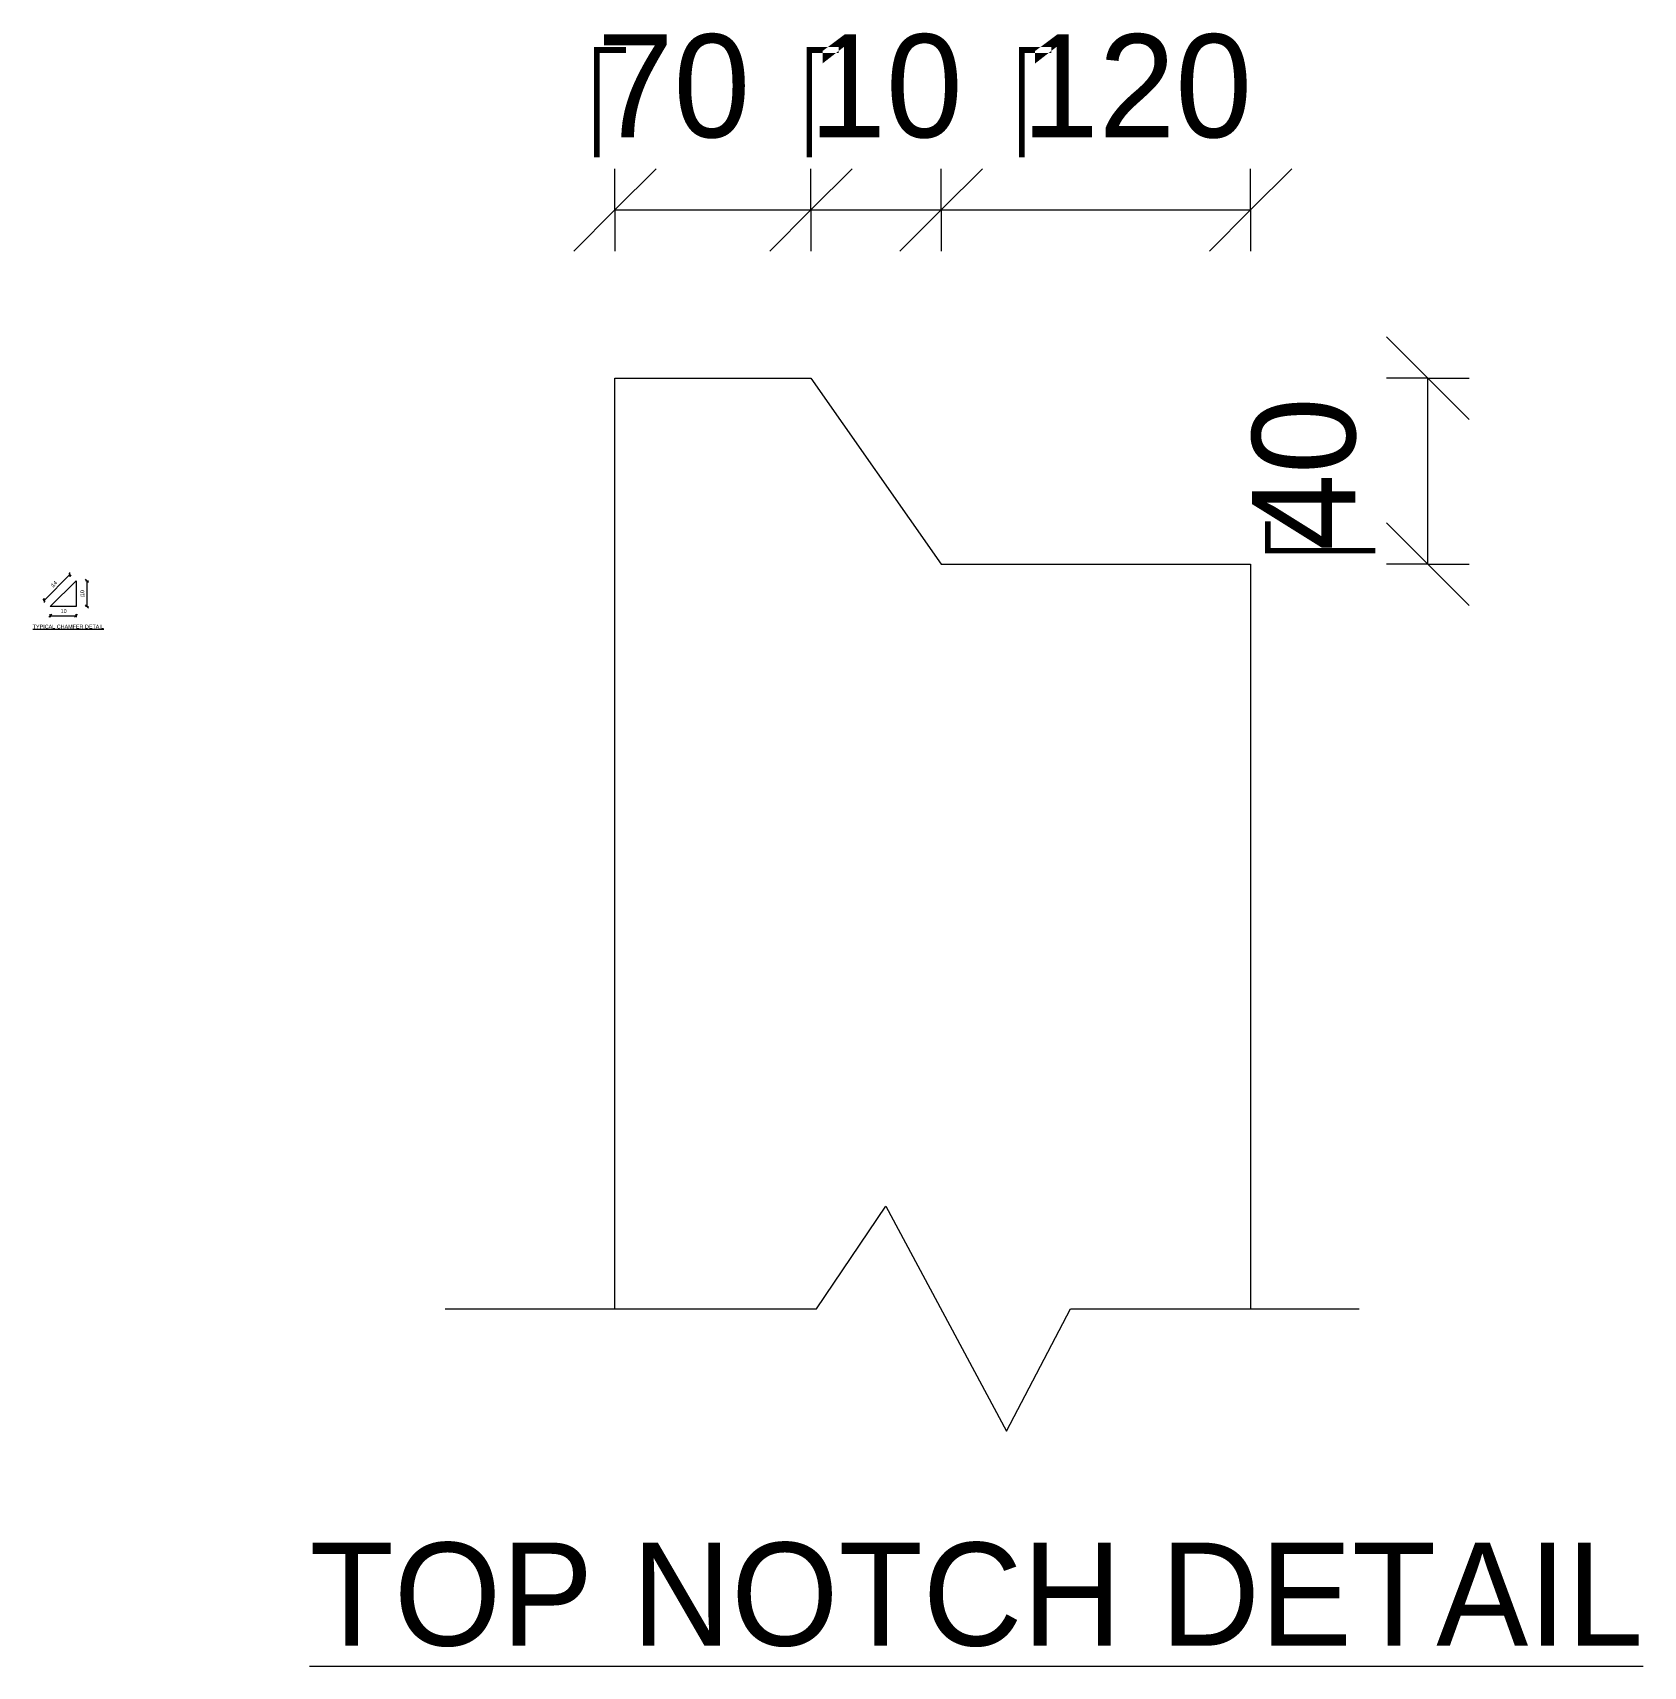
# Model space of a CAD drawing. Header units: millimetres. Extents: x -12496 to 1412, y 1067 to 18539.
# Drawn here: x -1710 to 1412, y 1067 to 4236 of the extents above; entities that cross this region are included whole.
import ezdxf

# ---------------------------------------------------------------- set-up
doc = ezdxf.new("R2010")
doc.units = ezdxf.units.MM
for name, color, linetype, lineweight in [('A-ANNO-DIMS', 211, 'Continuous', 9), ('A-ANNO-DIMS-3', 211, 'Continuous', 9), ('A-ANNO-DIMS-80', 211, 'Continuous', 9), ('A-DETL-THIN', 151, 'Continuous', 18), ('G-ANNO-TEXT', 231, 'Continuous', 9)]:
    doc.layers.add(name, color=color, linetype=linetype, lineweight=lineweight)
doc.styles.add('Arial_2', font='arial.ttf', dxfattribs={"height": 7.5})
doc.styles.add('Nirmala UI Semilight_2', font='NirmalaS.ttf', dxfattribs={"height": 7.5})
doc.styles.add('Nirmala UI Semilight_3', font='NirmalaS.ttf', dxfattribs={"height": 200})
doc.styles.add('Nirmala UI Semilight_4', font='NirmalaS.ttf', dxfattribs={"height": 200})
doc.dimstyles.new('Arrow_Filled_-_2_5_NI_UI_2', dxfattribs={"dimscale": 304.8, "dimtxt": 7.85523, "dimasz": 0.019685, "dimexe": 0.009843, "dimexo": 0.0625, "dimgap": 0.009843, "dimtad": 1, "dimdec": 4, "dimzin": 0, "dimdsep": 46, "dimtxsty": 'Nirmala UI Semilight_2', "dimblk1": 'OBLIQUE', "dimblk2": 'OBLIQUE', "dimsah": 1, "dimcen": 0.09, "dimazin": 0, "dimtfac": 1, "dimtdec": 4, "dimtix": 1, "dimtmove": 0, "dimatfit": 3, "dimfxl": 0.009843, "dimfxlon": 1, "dimtvp": 1, "dimtolj": 1, "dimtzin": 0, "dimarcsym": 2})
doc.dimstyles.new('Arrow_Filled_-_2_5_NI_UI_3', dxfattribs={"dimscale": 304.8, "dimtxt": 209.472789, "dimasz": 0.524934, "dimexe": 0.262467, "dimexo": 0.0625, "dimgap": 0.262467, "dimtad": 1, "dimdec": 4, "dimzin": 0, "dimdsep": 46, "dimtxsty": 'Nirmala UI Semilight_3', "dimblk1": 'OBLIQUE', "dimblk2": 'OBLIQUE', "dimsah": 1, "dimcen": 0.09, "dimazin": 0, "dimtfac": 1, "dimtdec": 4, "dimtix": 1, "dimtmove": 2, "dimatfit": 3, "dimfxl": 0.262467, "dimfxlon": 1, "dimtvp": 1, "dimtolj": 1, "dimtzin": 0, "dimarcsym": 2})
doc.dimstyles.new('Arrow_Filled_-_2_5_NI_UI_4', dxfattribs={"dimscale": 304.8, "dimtxt": 209.472789, "dimasz": 0.524934, "dimexe": 0.262467, "dimexo": 0.0625, "dimgap": 0.262467, "dimtad": 1, "dimdec": 4, "dimzin": 0, "dimdsep": 46, "dimtxsty": 'Nirmala UI Semilight_3', "dimblk1": 'OBLIQUE', "dimblk2": 'OBLIQUE', "dimsah": 1, "dimcen": 0.09, "dimazin": 0, "dimtfac": 1, "dimtdec": 4, "dimtix": 1, "dimtmove": 0, "dimatfit": 3, "dimfxl": 0.262467, "dimfxlon": 1, "dimtvp": 1, "dimtolj": 1, "dimtzin": 0, "dimarcsym": 2})

# ---------------------------------------------------------------- blocks, each defined once
blk = doc.blocks.new('DIMBLOCK25-CHAMFER DETAIL')
at = {"layer": 'A-ANNO-DIMS-3'}
for p, q in [((-1676, 3104.9), (-1673, 3107.9)), ((-1676, 3104.9), (-1676, 3107.9)), ((-1626, 3104.9), (-1623, 3107.9)), ((-1626, 3104.9), (-1626, 3107.9)), ((-1676, 3104.9), (-1679, 3101.9)), ((-1676, 3104.9), (-1626, 3104.9)), ((-1676, 3104.9), (-1676, 3101.9)), ((-1626, 3104.9), (-1629, 3101.9)), ((-1626, 3104.9), (-1626, 3101.9))]:
    blk.add_line(p, q, dxfattribs=at)
at = {"layer": 'A-ANNO-DIMS-3', "color": 0, "insert": (-1655.9, 3117.7), "char_height": 7.5, "width": 11.654, "attachment_point": 1, "line_spacing_factor": 1.142579, "style": 'Nirmala UI Semilight_2'}
blk.add_mtext('\u202a10', dxfattribs=at)
blk = doc.blocks.new('_Oblique')
at = {"color": 0, "linetype": 'ByBlock', "lineweight": -2}
blk.add_line((-0.5, -0.5), (0.5, 0.5), dxfattribs=at)
blk = doc.blocks.new('DIMBLOCK26-CHAMFER DETAIL')
at = {"layer": 'A-ANNO-DIMS-3'}
for p, q in [((-1605, 3172.8), (-1608, 3175.8)), ((-1605, 3172.8), (-1608, 3172.8)), ((-1605, 3172.8), (-1605, 3122.8)), ((-1605, 3172.8), (-1602, 3169.8)), ((-1605, 3172.8), (-1602, 3172.8)), ((-1605, 3122.8), (-1608, 3125.8)), ((-1605, 3122.8), (-1608, 3122.8)), ((-1605, 3122.8), (-1602, 3119.8)), ((-1605, 3122.8), (-1602, 3122.8))]:
    blk.add_line(p, q, dxfattribs=at)
at = {"layer": 'A-ANNO-DIMS-3', "color": 0, "insert": (-1617.8, 3142.9), "char_height": 7.5, "width": 11.654, "attachment_point": 1, "rotation": 90, "line_spacing_factor": 1.142579, "style": 'Nirmala UI Semilight_2'}
blk.add_mtext('\u202a10', dxfattribs=at)
blk = doc.blocks.new('DIMBLOCK27-CHAMFER DETAIL')
at = {"layer": 'A-ANNO-DIMS-3'}
for p, q in [((-1687.9, 3134.7), (-1637.9, 3184.7)), ((-1637.9, 3184.7), (-1640, 3186.8)), ((-1637.9, 3184.7), (-1637.9, 3188.9)), ((-1637.9, 3184.7), (-1637.9, 3180.4)), ((-1637.9, 3184.7), (-1635.8, 3182.5)), ((-1687.9, 3134.7), (-1687.9, 3138.9)), ((-1687.9, 3134.7), (-1690, 3136.8)), ((-1687.9, 3134.7), (-1687.9, 3130.4)), ((-1687.9, 3134.7), (-1685.8, 3132.5))]:
    blk.add_line(p, q, dxfattribs=at)
at = {"layer": 'A-ANNO-DIMS-3', "color": 0, "insert": (-1675.4, 3165.2), "char_height": 7.5, "width": 11.826, "attachment_point": 1, "rotation": 45, "line_spacing_factor": 1.142579, "style": 'Nirmala UI Semilight_2'}
blk.add_mtext('\u202a14', dxfattribs=at)
blk = doc.blocks.new('DIMBLOCK28-TOP NOTCH DETAIL')
at = {"layer": 'A-ANNO-DIMS-80'}
for p, q in [((-581.3, 3891.8), (-501.3, 3971.8)), ((-581.3, 3891.8), (-581.3, 3971.8)), ((-201.3, 3891.8), (-121.3, 3971.8)), ((-201.3, 3891.8), (-201.3, 3971.8)), ((-581.3, 3891.8), (-661.3, 3811.8)), ((-581.3, 3891.8), (-201.3, 3891.8)), ((-581.3, 3891.8), (-581.3, 3811.8)), ((-201.3, 3891.8), (-281.3, 3811.8)), ((-201.3, 3891.8), (-201.3, 3811.8))]:
    blk.add_line(p, q, dxfattribs=at)
at = {"layer": 'A-ANNO-DIMS-80', "color": 0, "insert": (-616.5, 4232.7), "char_height": 200, "width": 356.485, "attachment_point": 1, "line_spacing_factor": 1.142579, "style": 'Nirmala UI Semilight_3'}
blk.add_mtext('\u202a70', dxfattribs=at)
blk = doc.blocks.new('DIMBLOCK29-TOP NOTCH DETAIL')
at = {"layer": 'A-ANNO-DIMS-80'}
for p, q in [((-201.3, 3891.8), (-121.3, 3971.8)), ((-201.3, 3891.8), (-201.3, 3971.8)), ((51.1, 3891.8), (131.1, 3971.8)), ((51.1, 3891.8), (51.1, 3971.8)), ((-201.3, 3891.8), (-281.3, 3811.8)), ((-201.3, 3891.8), (51.1, 3891.8)), ((-201.3, 3891.8), (-201.3, 3811.8)), ((51.1, 3891.8), (-28.9, 3811.8)), ((51.1, 3891.8), (51.1, 3811.8))]:
    blk.add_line(p, q, dxfattribs=at)
at = {"layer": 'A-ANNO-DIMS-80', "color": 0, "insert": (-204.6, 4232.7), "char_height": 200, "width": 310.781, "attachment_point": 1, "line_spacing_factor": 1.142579, "style": 'Nirmala UI Semilight_3'}
blk.add_mtext('\u202a10', dxfattribs=at)
blk = doc.blocks.new('DIMBLOCK30-TOP NOTCH DETAIL')
at = {"layer": 'A-ANNO-DIMS-80'}
for p, q in [((51.1, 3891.8), (131.1, 3971.8)), ((51.1, 3891.8), (51.1, 3971.8)), ((651.1, 3891.8), (731.1, 3971.8)), ((651.1, 3891.8), (651.1, 3971.8)), ((51.1, 3891.8), (-28.9, 3811.8)), ((51.1, 3891.8), (651.1, 3891.8)), ((51.1, 3891.8), (51.1, 3811.8)), ((651.1, 3891.8), (571.1, 3811.8)), ((651.1, 3891.8), (651.1, 3811.8))]:
    blk.add_line(p, q, dxfattribs=at)
at = {"layer": 'A-ANNO-DIMS-80', "color": 0, "insert": (207.6, 4232.7), "char_height": 200, "width": 493.594, "attachment_point": 1, "line_spacing_factor": 1.142579, "style": 'Nirmala UI Semilight_3'}
blk.add_mtext('\u202a120', dxfattribs=at)
blk = doc.blocks.new('DIMBLOCK31-TOP NOTCH DETAIL')
at = {"layer": 'A-ANNO-DIMS-80'}
for p, q in [((994.7, 3565.5), (914.7, 3645.5)), ((994.7, 3565.5), (914.7, 3565.5)), ((994.7, 3205), (994.7, 3565.5)), ((994.7, 3565.5), (1074.7, 3485.5)), ((994.7, 3565.5), (1074.7, 3565.5)), ((994.7, 3205), (914.7, 3285)), ((994.7, 3205), (914.7, 3205)), ((994.7, 3205), (1074.7, 3125)), ((994.7, 3205), (1074.7, 3205))]:
    blk.add_line(p, q, dxfattribs=at)
at = {"layer": 'A-ANNO-DIMS-80', "color": 0, "insert": (653.8, 3231), "char_height": 200, "width": 370.196, "attachment_point": 1, "rotation": 90, "line_spacing_factor": 1.142579, "style": 'Nirmala UI Semilight_3'}
blk.add_mtext('\u202a40', dxfattribs=at)

msp = doc.modelspace()

# ---------------------------------------------------------------- linework, layer by layer
at = {"layer": 'A-DETL-THIN', "lineweight": 9}
for p, q in [((-581.31546, 1760.77489), (-581.31546, 3565.45823)), ((-581.31546, 3565.45823), (-201.31546, 3565.45823)), ((-201.31546, 3565.45823), (51.05817, 3205.03133)), ((51.05817, 3205.03133), (651.05817, 3205.03133)), ((651.05817, 3205.03133), (651.05817, 1760.77489)), ((-190.33567, 1760.77489), (-56.12937, 1959.7439)), ((-56.12937, 1959.7439), (178.07041, 1523.30928)), ((-910.33567, 1760.77489), (-190.33567, 1760.77489)), ((178.07041, 1523.30928), (301.69913, 1760.77489)), ((301.69913, 1760.77489), (861.69913, 1760.77489))]:
    msp.add_line(p, q, dxfattribs=at)
at = {"layer": 'A-DETL-THIN'}
for p, q in [((-1626.04663, 3172.79249), (-1676.04663, 3122.79249)), ((-1626.04663, 3172.79249), (-1626.04663, 3122.79249)), ((-1626.04663, 3122.79249), (-1676.04663, 3122.79249))]:
    msp.add_line(p, q, dxfattribs=at)

# ---------------------------------------------------------------- texts
at = {"layer": 'G-ANNO-TEXT', "color": 7, "attachment_point": 1}
for s, insert, char_height, width, style in [('\\LTYPICAL CHAMFER DETAIL', (-1710.12485, 3087.48198), 7.5, 166.9113375, 'Arial_2'), ('\\LTOP NOTCH DETAIL', (-1173.21422, 1307.16895), 200, 2975.864, 'Nirmala UI Semilight_4')]:
    msp.add_mtext(s, dxfattribs=dict(at, insert=insert, char_height=char_height, width=width, style=style))

# ---------------------------------------------------------------- dimensions: what is measured, and where the dimension line sits
at = {"layer": 'A-ANNO-DIMS'}
for base, p1, p2, text, override, picture, middle in [((-201.31546, 3891.80151), (-581.31546, 3811.80151), (-201.31546, 3811.80151), '\u202a70', {"dimpost": '<>', "dimfxl": 380}, 'DIMBLOCK28-TOP NOTCH DETAIL', (-438.25967, 4099.40571)), ((651.05817, 3891.80151), (51.05817, 3811.80151), (651.05817, 3811.80151), '\u202a120', {"dimpost": '<>', "dimfxl": 600}, 'DIMBLOCK30-TOP NOTCH DETAIL', (454.40664, 4099.40571))]:
    dim = msp.add_linear_dim(base=base, p1=p1, p2=p2, text=text, dimstyle='Arrow_Filled_-_2_5_NI_UI_3', override=override, dxfattribs=at)
    dim.commit()
    dim.dimension.update_dxf_attribs({"geometry": picture, "text_midpoint": middle, "dimtype": 160})
for base, p1, p2, dimstyle, override, picture, middle in [((51.05817, 3891.80151), (-201.31546, 3811.80151), (51.05817, 3811.80151), 'Arrow_Filled_-_2_5_NI_UI_4', {"dimpost": '<>', "dimfxl": 252.373632}, 'DIMBLOCK29-TOP NOTCH DETAIL', (-75.12864, 4092.79155)), ((-1626.04663, 3104.90761), (-1676.04663, 3107.90761), (-1626.04663, 3107.90761), 'Arrow_Filled_-_2_5_NI_UI_2', {"dimpost": '<>', "dimfxl": 50}, 'DIMBLOCK25-CHAMFER DETAIL', (-1651.04663, 3112.44474))]:
    dim = msp.add_linear_dim(base=base, p1=p1, p2=p2, text='\u202a10', dimstyle=dimstyle, override=override, dxfattribs=at)
    dim.commit()
    dim.dimension.update_dxf_attribs({"geometry": picture, "text_midpoint": middle})
for base, p1, p2, angle, text, dimstyle, override, picture, middle in [((994.71366, 3565.45823), (914.71366, 3205.03133), (914.71366, 3565.45823), 90, '\u202a40', 'Arrow_Filled_-_2_5_NI_UI_4', {"dimpost": '<>', "dimfxl": 360.426899}, 'DIMBLOCK31-TOP NOTCH DETAIL', (794.2815, 3385.24478)), ((-1637.90626, 3184.65212), (-1685.78494, 3132.5308), (-1635.78494, 3182.5308), 45, '\u202a14', 'Arrow_Filled_-_2_5_NI_UI_2', {"dimpost": '<>', "dimfxl": 70.710678}, 'DIMBLOCK27-CHAMFER DETAIL', (-1668.23581, 3164.98167)), ((-1605.03931, 3122.79249), (-1608.03931, 3172.79249), (-1608.03931, 3122.79249), 90, '\u202a10', 'Arrow_Filled_-_2_5_NI_UI_2', {"dimpost": '<>', "dimfxl": 50}, 'DIMBLOCK26-CHAMFER DETAIL', (-1612.57644, 3147.79249))]:
    dim = msp.add_linear_dim(base=base, p1=p1, p2=p2, angle=angle, text=text, dimstyle=dimstyle, override=override, dxfattribs=at)
    dim.commit()
    dim.dimension.update_dxf_attribs({"geometry": picture, "text_midpoint": middle})

doc.saveas('drawing.dxf')
